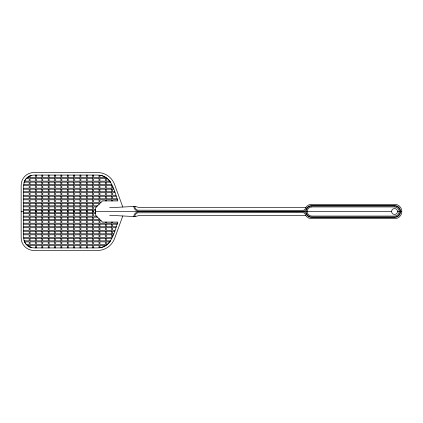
<?xml version="1.0" encoding="UTF-8"?>
<svg xmlns="http://www.w3.org/2000/svg" width="423" height="423" viewBox="0 0 423 423"><rect width="100%" height="100%" fill="white"/><g stroke="black" fill="none" stroke-linecap="round" stroke-linejoin="round"><path stroke-width="0.63" d="M24.058 182.62L23.693 185.411L23.693 237.589C23.603 243.146 28.463 248.005 34.02 247.92L97.406 247.92C111.355 248.195 114.31 232.222 117.864 222.086L102.456 222.086L95.683 215.312L95.683 207.688L102.456 200.914L117.864 200.914C114.31 190.778 111.355 174.805 97.406 175.08L34.02 175.08C29.483 175.08 25.253 178.226 24.058 182.62A10.141 10.141 0 0 1 31.228 175.45M122.781 216L114.585 238.519A18.141 18.141 0 0 1 97.539 250.458L33.856 250.458A12.706 12.706 0 0 1 21.15 237.758L21.15 185.242A12.706 12.706 0 0 1 33.856 172.542L97.539 172.542A18.141 18.141 0 0 1 114.585 184.481L122.781 207M305.845 215.519L304.856 213.43L303.413 212.653L137.829 212.79A4.145 4.145 0 0 0 134.911 215.587L135.059 216.581L139.098 215.519L305.845 215.519L306.559 216.592L308.896 218.152L311.529 218.675L394.775 218.675L397.409 218.152A7.202 7.202 0 0 0 397.409 204.848L394.775 204.325L311.529 204.325L308.896 204.848L306.559 206.408L304.856 209.57L303.413 210.347L137.829 210.21A4.145 4.145 0 0 1 134.911 207.413L135.059 206.419L139.098 207.482L305.845 207.482M109.657 207.688L135.059 206.419M24.666 181.155L29.198 181.15L29.198 178.612L26.274 178.612M27.273 177.623L29.198 177.623L29.198 176.291M107.283 178.612L106.268 178.612L106.268 181.15L109.769 181.15M24.259 182.139L29.198 182.139L29.198 184.682L23.788 184.682M110.53 182.139L106.268 182.139L106.268 184.682L111.772 184.497M23.693 185.671L29.198 185.671L29.198 188.209L23.693 188.209M113.242 188.209L112.618 188.209L112.618 186.501M23.693 189.197L29.198 189.197L29.198 191.741L23.693 191.741M113.602 189.197L112.618 189.197L112.618 191.741L114.527 191.741M23.693 192.724L29.198 192.724L29.198 195.267L23.693 195.267M114.887 192.724L112.618 192.724L112.618 195.267L115.807 195.267M23.693 196.256L29.198 196.256L29.198 198.794L23.693 198.794M116.166 196.256L112.618 196.256L112.618 198.794L117.092 198.794M23.693 199.783L29.198 199.783L29.198 202.326L23.693 202.326M117.451 199.783L112.618 199.783L112.618 200.914M101.044 202.326L99.918 202.326L99.918 199.783L105.422 199.783L105.422 200.914M23.693 203.315L29.198 203.315L29.198 205.853L23.693 205.853M97.517 205.853L93.562 205.853L93.562 203.315L99.067 203.315L99.067 204.298M23.693 206.842L29.198 206.842L29.198 209.385L23.693 209.385M96.529 206.842L93.562 206.842L93.562 209.385L95.683 209.385M23.693 210.231L29.198 210.231L29.198 212.769L23.693 212.769M95.683 210.231L93.562 210.231L93.562 212.769L95.683 212.769M21.15 211.5L23.693 211.5M29.198 211.5L30.044 211.5M35.548 211.5L36.394 211.5M41.898 211.5L42.749 211.5M48.254 211.5L49.1 211.5M54.604 211.5L55.45 211.5M60.954 211.5L61.806 211.5M67.31 211.5L68.156 211.5M73.66 211.5L74.506 211.5M80.01 211.5L80.862 211.5M86.366 211.5L87.212 211.5M92.716 211.5L93.562 211.5M95.683 211.5L391.592 211.5M397.525 211.5A2.966 2.966 0 0 1 393.078 214.07A2.966 2.966 0 0 1 393.078 208.93A2.966 2.966 0 0 1 397.525 211.5L401.85 211.5M23.693 213.615L29.198 213.615L29.198 216.158L23.693 216.158M95.683 213.615L93.562 213.615L93.562 216.158L96.529 216.158M109.657 215.312L135.059 216.581M23.693 217.147L29.198 217.147L29.198 219.685L23.693 219.685M97.517 217.147L93.562 217.147L93.562 219.685L99.067 219.685L99.067 218.702M23.693 220.674L29.198 220.674L29.198 223.217L23.693 223.217M101.044 220.674L99.918 220.674L99.918 223.217L105.422 223.217L105.422 222.086M117.451 223.217L112.618 223.217L112.618 222.086M23.693 224.206L29.198 224.206L29.198 226.744L23.693 226.744M117.092 224.206L112.618 224.206L112.618 226.744L116.166 226.744M23.693 227.733L29.198 227.733L29.198 230.276L23.693 230.276M115.807 227.733L112.618 227.733L112.618 230.276L114.887 230.276M23.693 231.259L29.198 231.259L29.198 233.803L23.693 233.803M114.527 231.259L112.618 231.259L112.618 233.803L113.602 233.803M23.693 234.791L29.198 234.791L29.198 237.329L23.693 237.329M113.242 234.791L112.618 234.791L112.618 236.499M23.788 238.318L29.198 238.318L29.198 240.861L24.259 240.861M110.53 240.861L106.268 240.861L106.268 238.318L111.772 238.503M109.769 241.85L106.268 241.85L106.268 244.388L107.283 244.388M26.274 244.388L29.198 244.388L29.198 241.85L24.666 241.845M27.273 245.377L29.198 245.377L29.198 246.709M111.772 200.914L111.772 199.783L106.268 199.783L106.268 200.914M111.772 222.086L111.772 223.217L106.268 223.217L106.268 222.086M105.422 177.322L105.422 177.623L99.918 177.623L99.918 175.339M105.422 245.678L105.422 245.377L99.918 245.377L99.918 247.661M99.067 175.249L99.067 177.623L93.562 177.623L93.562 175.08M99.067 247.751L99.067 245.377L93.562 245.377L93.562 247.92M92.716 175.08L92.716 177.623L87.212 177.623L87.212 175.08M92.716 247.92L92.716 245.377L87.212 245.377L87.212 247.92M86.366 175.08L86.366 177.623L80.862 177.623L80.862 175.08M86.366 247.92L86.366 245.377L80.862 245.377L80.862 247.92M80.01 175.08L80.01 177.623L74.506 177.623L74.506 175.08M80.01 247.92L80.01 245.377L74.506 245.377L74.506 247.92M73.66 175.08L73.66 177.623L68.156 177.623L68.156 175.08M73.66 247.92L73.66 245.377L68.156 245.377L68.156 247.92M67.31 175.08L67.31 177.623L61.806 177.623L61.806 175.08M67.31 247.92L67.31 245.377L61.806 245.377L61.806 247.92M60.954 175.08L60.954 177.623L55.45 177.623L55.45 175.08M60.954 247.92L60.954 245.377L55.45 245.377L55.45 247.92M54.604 175.08L54.604 177.623L49.1 177.623L49.1 175.08M54.604 247.92L54.604 245.377L49.1 245.377L49.1 247.92M48.254 175.08L48.254 177.623L42.749 177.623L42.749 175.08M48.254 247.92L48.254 245.377L42.749 245.377L42.749 247.92M41.898 175.08L41.898 177.623L36.394 177.623L36.394 175.08M41.898 247.92L41.898 245.377L36.394 245.377L36.394 247.92M35.548 175.08L35.548 177.623L30.044 177.623L30.044 175.942M35.548 247.92L35.548 245.377L30.044 245.377L30.044 247.058M31.228 247.55A10.141 10.141 0 0 1 24.058 240.38M133.795 216.581A5.087 5.087 0 0 1 138.876 211.717L303.566 211.717A3.389 3.389 0 0 1 306.173 213.768A5.927 5.927 0 0 0 311.651 217.427L394.648 217.427A5.927 5.927 0 0 0 400.581 211.5A5.927 5.927 0 0 0 394.648 205.573L311.651 205.573A5.927 5.927 0 0 0 306.173 209.232A3.389 3.389 0 0 1 303.566 211.283L138.876 211.283A5.087 5.087 0 0 1 133.795 206.419M110.805 240.502A15.588 15.588 0 0 1 100.69 247.582M100.69 175.418A15.588 15.588 0 0 1 110.805 182.498M311.74 206.932L309.911 207.296A4.553 4.553 0 0 0 309.911 215.704L311.74 216.068L394.559 216.068L396.393 215.704A4.553 4.553 0 0 0 396.393 207.296L394.559 206.932L311.74 206.932M35.548 178.612L30.044 178.612L30.044 181.15L35.548 181.15L35.548 178.612M41.898 178.612L36.394 178.612L36.394 181.15L41.898 181.15L41.898 178.612M48.254 178.612L42.749 178.612L42.749 181.15L48.254 181.15L48.254 178.612M54.604 178.612L49.1 178.612L49.1 181.15L54.604 181.15L54.604 178.612M60.954 178.612L55.45 178.612L55.45 181.15L60.954 181.15L60.954 178.612M67.31 178.612L61.806 178.612L61.806 181.15L67.31 181.15L67.31 178.612M73.66 178.612L68.156 178.612L68.156 181.15L73.66 181.15L73.66 178.612M80.01 178.612L74.506 178.612L74.506 181.15L80.01 181.15L80.01 178.612M86.366 178.612L80.862 178.612L80.862 181.15L86.366 181.15L86.366 178.612M92.716 178.612L87.212 178.612L87.212 181.15L92.716 181.15L92.716 178.612M99.067 178.612L93.562 178.612L93.562 181.15L99.067 181.15L99.067 178.612M105.422 178.612L99.918 178.612L99.918 181.15L105.422 181.15L105.422 178.612M35.548 182.139L30.044 182.139L30.044 184.682L35.548 184.682L35.548 182.139M41.898 182.139L36.394 182.139L36.394 184.682L41.898 184.682L41.898 182.139M48.254 182.139L42.749 182.139L42.749 184.682L48.254 184.682L48.254 182.139M54.604 182.139L49.1 182.139L49.1 184.682L54.604 184.682L54.604 182.139M60.954 182.139L55.45 182.139L55.45 184.682L60.954 184.682L60.954 182.139M67.31 182.139L61.806 182.139L61.806 184.682L67.31 184.682L67.31 182.139M73.66 182.139L68.156 182.139L68.156 184.682L73.66 184.682L73.66 182.139M80.01 182.139L74.506 182.139L74.506 184.682L80.01 184.682L80.01 182.139M86.366 182.139L80.862 182.139L80.862 184.682L86.366 184.682L86.366 182.139M92.716 182.139L87.212 182.139L87.212 184.682L92.716 184.682L92.716 182.139M99.067 182.139L93.562 182.139L93.562 184.682L99.067 184.682L99.067 182.139M105.422 182.139L99.918 182.139L99.918 184.682L105.422 184.682L105.422 182.139M35.548 185.671L30.044 185.671L30.044 188.209L35.548 188.209L35.548 185.671M41.898 185.671L36.394 185.671L36.394 188.209L41.898 188.209L41.898 185.671M48.254 185.671L42.749 185.671L42.749 188.209L48.254 188.209L48.254 185.671M54.604 185.671L49.1 185.671L49.1 188.209L54.604 188.209L54.604 185.671M60.954 185.671L55.45 185.671L55.45 188.209L60.954 188.209L60.954 185.671M67.31 185.671L61.806 185.671L61.806 188.209L67.31 188.209L67.31 185.671M73.66 185.671L68.156 185.671L68.156 188.209L73.66 188.209L73.66 185.671M80.01 185.671L74.506 185.671L74.506 188.209L80.01 188.209L80.01 185.671M86.366 185.671L80.862 185.671L80.862 188.209L86.366 188.209L86.366 185.671M92.716 185.671L87.212 185.671L87.212 188.209L92.716 188.209L92.716 185.671M99.067 185.671L93.562 185.671L93.562 188.209L99.067 188.209L99.067 185.671M105.422 185.671L99.918 185.671L99.918 188.209L105.422 188.209L105.422 185.671M111.772 185.671L106.268 185.671L106.268 188.209L111.772 188.209L111.772 185.671M35.548 189.197L30.044 189.197L30.044 191.741L35.548 191.741L35.548 189.197M41.898 189.197L36.394 189.197L36.394 191.741L41.898 191.741L41.898 189.197M48.254 189.197L42.749 189.197L42.749 191.741L48.254 191.741L48.254 189.197M54.604 189.197L49.1 189.197L49.1 191.741L54.604 191.741L54.604 189.197M60.954 189.197L55.45 189.197L55.45 191.741L60.954 191.741L60.954 189.197M67.31 189.197L61.806 189.197L61.806 191.741L67.31 191.741L67.31 189.197M73.66 189.197L68.156 189.197L68.156 191.741L73.66 191.741L73.66 189.197M80.01 189.197L74.506 189.197L74.506 191.741L80.01 191.741L80.01 189.197M86.366 189.197L80.862 189.197L80.862 191.741L86.366 191.741L86.366 189.197M92.716 189.197L87.212 189.197L87.212 191.741L92.716 191.741L92.716 189.197M99.067 189.197L93.562 189.197L93.562 191.741L99.067 191.741L99.067 189.197M105.422 189.197L99.918 189.197L99.918 191.741L105.422 191.741L105.422 189.197M111.772 189.197L106.268 189.197L106.268 191.741L111.772 191.741L111.772 189.197M35.548 192.724L30.044 192.724L30.044 195.267L35.548 195.267L35.548 192.724M41.898 192.724L36.394 192.724L36.394 195.267L41.898 195.267L41.898 192.724M48.254 192.724L42.749 192.724L42.749 195.267L48.254 195.267L48.254 192.724M54.604 192.724L49.1 192.724L49.1 195.267L54.604 195.267L54.604 192.724M60.954 192.724L55.45 192.724L55.45 195.267L60.954 195.267L60.954 192.724M67.31 192.724L61.806 192.724L61.806 195.267L67.31 195.267L67.31 192.724M73.66 192.724L68.156 192.724L68.156 195.267L73.66 195.267L73.66 192.724M80.01 192.724L74.506 192.724L74.506 195.267L80.01 195.267L80.01 192.724M86.366 192.724L80.862 192.724L80.862 195.267L86.366 195.267L86.366 192.724M92.716 192.724L87.212 192.724L87.212 195.267L92.716 195.267L92.716 192.724M99.067 192.724L93.562 192.724L93.562 195.267L99.067 195.267L99.067 192.724M105.422 192.724L99.918 192.724L99.918 195.267L105.422 195.267L105.422 192.724M111.772 192.724L106.268 192.724L106.268 195.267L111.772 195.267L111.772 192.724M35.548 196.256L30.044 196.256L30.044 198.794L35.548 198.794L35.548 196.256M41.898 196.256L36.394 196.256L36.394 198.794L41.898 198.794L41.898 196.256M48.254 196.256L42.749 196.256L42.749 198.794L48.254 198.794L48.254 196.256M54.604 196.256L49.1 196.256L49.1 198.794L54.604 198.794L54.604 196.256M60.954 196.256L55.45 196.256L55.45 198.794L60.954 198.794L60.954 196.256M67.31 196.256L61.806 196.256L61.806 198.794L67.31 198.794L67.31 196.256M73.66 196.256L68.156 196.256L68.156 198.794L73.66 198.794L73.66 196.256M80.01 196.256L74.506 196.256L74.506 198.794L80.01 198.794L80.01 196.256M86.366 196.256L80.862 196.256L80.862 198.794L86.366 198.794L86.366 196.256M92.716 196.256L87.212 196.256L87.212 198.794L92.716 198.794L92.716 196.256M99.067 196.256L93.562 196.256L93.562 198.794L99.067 198.794L99.067 196.256M105.422 196.256L99.918 196.256L99.918 198.794L105.422 198.794L105.422 196.256M111.772 196.256L106.268 196.256L106.268 198.794L111.772 198.794L111.772 196.256M35.548 199.783L30.044 199.783L30.044 202.326L35.548 202.326L35.548 199.783M41.898 199.783L36.394 199.783L36.394 202.326L41.898 202.326L41.898 199.783M48.254 199.783L42.749 199.783L42.749 202.326L48.254 202.326L48.254 199.783M54.604 199.783L49.1 199.783L49.1 202.326L54.604 202.326L54.604 199.783M60.954 199.783L55.45 199.783L55.45 202.326L60.954 202.326L60.954 199.783M67.31 199.783L61.806 199.783L61.806 202.326L67.31 202.326L67.31 199.783M73.66 199.783L68.156 199.783L68.156 202.326L73.66 202.326L73.66 199.783M80.01 199.783L74.506 199.783L74.506 202.326L80.01 202.326L80.01 199.783M86.366 199.783L80.862 199.783L80.862 202.326L86.366 202.326L86.366 199.783M92.716 199.783L87.212 199.783L87.212 202.326L92.716 202.326L92.716 199.783M99.067 199.783L93.562 199.783L93.562 202.326L99.067 202.326L99.067 199.783M35.548 203.315L30.044 203.315L30.044 205.853L35.548 205.853L35.548 203.315M41.898 203.315L36.394 203.315L36.394 205.853L41.898 205.853L41.898 203.315M48.254 203.315L42.749 203.315L42.749 205.853L48.254 205.853L48.254 203.315M54.604 203.315L49.1 203.315L49.1 205.853L54.604 205.853L54.604 203.315M60.954 203.315L55.45 203.315L55.45 205.853L60.954 205.853L60.954 203.315M67.31 203.315L61.806 203.315L61.806 205.853L67.31 205.853L67.31 203.315M73.66 203.315L68.156 203.315L68.156 205.853L73.66 205.853L73.66 203.315M80.01 203.315L74.506 203.315L74.506 205.853L80.01 205.853L80.01 203.315M86.366 203.315L80.862 203.315L80.862 205.853L86.366 205.853L86.366 203.315M92.716 203.315L87.212 203.315L87.212 205.853L92.716 205.853L92.716 203.315M394.648 205.996L311.651 205.996A5.504 5.504 0 0 0 306.146 211.5A5.504 5.504 0 0 0 311.651 217.004L394.648 217.004A5.504 5.504 0 0 0 400.158 211.5A5.504 5.504 0 0 0 394.648 205.996M35.548 206.842L30.044 206.842L30.044 209.385L35.548 209.385L35.548 206.842M41.898 206.842L36.394 206.842L36.394 209.385L41.898 209.385L41.898 206.842M48.254 206.842L42.749 206.842L42.749 209.385L48.254 209.385L48.254 206.842M54.604 206.842L49.1 206.842L49.1 209.385L54.604 209.385L54.604 206.842M60.954 206.842L55.45 206.842L55.45 209.385L60.954 209.385L60.954 206.842M67.31 206.842L61.806 206.842L61.806 209.385L67.31 209.385L67.31 206.842M73.66 206.842L68.156 206.842L68.156 209.385L73.66 209.385L73.66 206.842M80.01 206.842L74.506 206.842L74.506 209.385L80.01 209.385L80.01 206.842M86.366 206.842L80.862 206.842L80.862 209.385L86.366 209.385L86.366 206.842M92.716 206.842L87.212 206.842L87.212 209.385L92.716 209.385L92.716 206.842M35.548 210.231L30.044 210.231L30.044 212.769L35.548 212.769L35.548 210.231M41.898 210.231L36.394 210.231L36.394 212.769L41.898 212.769L41.898 210.231M48.254 210.231L42.749 210.231L42.749 212.769L48.254 212.769L48.254 210.231M54.604 210.231L49.1 210.231L49.1 212.769L54.604 212.769L54.604 210.231M60.954 210.231L55.45 210.231L55.45 212.769L60.954 212.769L60.954 210.231M67.31 210.231L61.806 210.231L61.806 212.769L67.31 212.769L67.31 210.231M73.66 210.231L68.156 210.231L68.156 212.769L73.66 212.769L73.66 210.231M80.01 210.231L74.506 210.231L74.506 212.769L80.01 212.769L80.01 210.231M86.366 210.231L80.862 210.231L80.862 212.769L86.366 212.769L86.366 210.231M92.716 210.231L87.212 210.231L87.212 212.769L92.716 212.769L92.716 210.231M35.548 213.615L30.044 213.615L30.044 216.158L35.548 216.158L35.548 213.615M41.898 213.615L36.394 213.615L36.394 216.158L41.898 216.158L41.898 213.615M48.254 213.615L42.749 213.615L42.749 216.158L48.254 216.158L48.254 213.615M54.604 213.615L49.1 213.615L49.1 216.158L54.604 216.158L54.604 213.615M60.954 213.615L55.45 213.615L55.45 216.158L60.954 216.158L60.954 213.615M67.31 213.615L61.806 213.615L61.806 216.158L67.31 216.158L67.31 213.615M73.66 213.615L68.156 213.615L68.156 216.158L73.66 216.158L73.66 213.615M80.01 213.615L74.506 213.615L74.506 216.158L80.01 216.158L80.01 213.615M86.366 213.615L80.862 213.615L80.862 216.158L86.366 216.158L86.366 213.615M92.716 213.615L87.212 213.615L87.212 216.158L92.716 216.158L92.716 213.615M35.548 217.147L30.044 217.147L30.044 219.685L35.548 219.685L35.548 217.147M41.898 217.147L36.394 217.147L36.394 219.685L41.898 219.685L41.898 217.147M48.254 217.147L42.749 217.147L42.749 219.685L48.254 219.685L48.254 217.147M54.604 217.147L49.1 217.147L49.1 219.685L54.604 219.685L54.604 217.147M60.954 217.147L55.45 217.147L55.45 219.685L60.954 219.685L60.954 217.147M67.31 217.147L61.806 217.147L61.806 219.685L67.31 219.685L67.31 217.147M73.66 217.147L68.156 217.147L68.156 219.685L73.66 219.685L73.66 217.147M80.01 217.147L74.506 217.147L74.506 219.685L80.01 219.685L80.01 217.147M86.366 217.147L80.862 217.147L80.862 219.685L86.366 219.685L86.366 217.147M92.716 217.147L87.212 217.147L87.212 219.685L92.716 219.685L92.716 217.147M35.548 220.674L30.044 220.674L30.044 223.217L35.548 223.217L35.548 220.674M41.898 220.674L36.394 220.674L36.394 223.217L41.898 223.217L41.898 220.674M48.254 220.674L42.749 220.674L42.749 223.217L48.254 223.217L48.254 220.674M54.604 220.674L49.1 220.674L49.1 223.217L54.604 223.217L54.604 220.674M60.954 220.674L55.45 220.674L55.45 223.217L60.954 223.217L60.954 220.674M67.31 220.674L61.806 220.674L61.806 223.217L67.31 223.217L67.31 220.674M73.66 220.674L68.156 220.674L68.156 223.217L73.66 223.217L73.66 220.674M80.01 220.674L74.506 220.674L74.506 223.217L80.01 223.217L80.01 220.674M86.366 220.674L80.862 220.674L80.862 223.217L86.366 223.217L86.366 220.674M92.716 220.674L87.212 220.674L87.212 223.217L92.716 223.217L92.716 220.674M99.067 220.674L93.562 220.674L93.562 223.217L99.067 223.217L99.067 220.674M35.548 224.206L30.044 224.206L30.044 226.744L35.548 226.744L35.548 224.206M41.898 224.206L36.394 224.206L36.394 226.744L41.898 226.744L41.898 224.206M48.254 224.206L42.749 224.206L42.749 226.744L48.254 226.744L48.254 224.206M54.604 224.206L49.1 224.206L49.1 226.744L54.604 226.744L54.604 224.206M60.954 224.206L55.45 224.206L55.45 226.744L60.954 226.744L60.954 224.206M67.31 224.206L61.806 224.206L61.806 226.744L67.31 226.744L67.31 224.206M73.66 224.206L68.156 224.206L68.156 226.744L73.66 226.744L73.66 224.206M80.01 224.206L74.506 224.206L74.506 226.744L80.01 226.744L80.01 224.206M86.366 224.206L80.862 224.206L80.862 226.744L86.366 226.744L86.366 224.206M92.716 224.206L87.212 224.206L87.212 226.744L92.716 226.744L92.716 224.206M99.067 224.206L93.562 224.206L93.562 226.744L99.067 226.744L99.067 224.206M105.422 224.206L99.918 224.206L99.918 226.744L105.422 226.744L105.422 224.206M111.772 224.206L106.268 224.206L106.268 226.744L111.772 226.744L111.772 224.206M35.548 227.733L30.044 227.733L30.044 230.276L35.548 230.276L35.548 227.733M41.898 227.733L36.394 227.733L36.394 230.276L41.898 230.276L41.898 227.733M48.254 227.733L42.749 227.733L42.749 230.276L48.254 230.276L48.254 227.733M54.604 227.733L49.1 227.733L49.1 230.276L54.604 230.276L54.604 227.733M60.954 227.733L55.45 227.733L55.45 230.276L60.954 230.276L60.954 227.733M67.31 227.733L61.806 227.733L61.806 230.276L67.31 230.276L67.31 227.733M73.66 227.733L68.156 227.733L68.156 230.276L73.66 230.276L73.66 227.733M80.01 227.733L74.506 227.733L74.506 230.276L80.01 230.276L80.01 227.733M86.366 227.733L80.862 227.733L80.862 230.276L86.366 230.276L86.366 227.733M92.716 227.733L87.212 227.733L87.212 230.276L92.716 230.276L92.716 227.733M99.067 227.733L93.562 227.733L93.562 230.276L99.067 230.276L99.067 227.733M105.422 227.733L99.918 227.733L99.918 230.276L105.422 230.276L105.422 227.733M111.772 227.733L106.268 227.733L106.268 230.276L111.772 230.276L111.772 227.733M35.548 231.259L30.044 231.259L30.044 233.803L35.548 233.803L35.548 231.259M41.898 231.259L36.394 231.259L36.394 233.803L41.898 233.803L41.898 231.259M48.254 231.259L42.749 231.259L42.749 233.803L48.254 233.803L48.254 231.259M54.604 231.259L49.1 231.259L49.1 233.803L54.604 233.803L54.604 231.259M60.954 231.259L55.45 231.259L55.45 233.803L60.954 233.803L60.954 231.259M67.31 231.259L61.806 231.259L61.806 233.803L67.31 233.803L67.31 231.259M73.66 231.259L68.156 231.259L68.156 233.803L73.66 233.803L73.66 231.259M80.01 231.259L74.506 231.259L74.506 233.803L80.01 233.803L80.01 231.259M86.366 231.259L80.862 231.259L80.862 233.803L86.366 233.803L86.366 231.259M92.716 231.259L87.212 231.259L87.212 233.803L92.716 233.803L92.716 231.259M99.067 231.259L93.562 231.259L93.562 233.803L99.067 233.803L99.067 231.259M105.422 231.259L99.918 231.259L99.918 233.803L105.422 233.803L105.422 231.259M111.772 231.259L106.268 231.259L106.268 233.803L111.772 233.803L111.772 231.259M35.548 234.791L30.044 234.791L30.044 237.329L35.548 237.329L35.548 234.791M41.898 234.791L36.394 234.791L36.394 237.329L41.898 237.329L41.898 234.791M48.254 234.791L42.749 234.791L42.749 237.329L48.254 237.329L48.254 234.791M54.604 234.791L49.1 234.791L49.1 237.329L54.604 237.329L54.604 234.791M60.954 234.791L55.45 234.791L55.45 237.329L60.954 237.329L60.954 234.791M67.31 234.791L61.806 234.791L61.806 237.329L67.31 237.329L67.31 234.791M73.66 234.791L68.156 234.791L68.156 237.329L73.66 237.329L73.66 234.791M80.01 234.791L74.506 234.791L74.506 237.329L80.01 237.329L80.01 234.791M86.366 234.791L80.862 234.791L80.862 237.329L86.366 237.329L86.366 234.791M92.716 234.791L87.212 234.791L87.212 237.329L92.716 237.329L92.716 234.791M99.067 234.791L93.562 234.791L93.562 237.329L99.067 237.329L99.067 234.791M105.422 234.791L99.918 234.791L99.918 237.329L105.422 237.329L105.422 234.791M111.772 234.791L106.268 234.791L106.268 237.329L111.772 237.329L111.772 234.791M35.548 238.318L30.044 238.318L30.044 240.861L35.548 240.861L35.548 238.318M41.898 238.318L36.394 238.318L36.394 240.861L41.898 240.861L41.898 238.318M48.254 238.318L42.749 238.318L42.749 240.861L48.254 240.861L48.254 238.318M54.604 238.318L49.1 238.318L49.1 240.861L54.604 240.861L54.604 238.318M60.954 238.318L55.45 238.318L55.45 240.861L60.954 240.861L60.954 238.318M67.31 238.318L61.806 238.318L61.806 240.861L67.31 240.861L67.31 238.318M73.66 238.318L68.156 238.318L68.156 240.861L73.66 240.861L73.66 238.318M80.01 238.318L74.506 238.318L74.506 240.861L80.01 240.861L80.01 238.318M86.366 238.318L80.862 238.318L80.862 240.861L86.366 240.861L86.366 238.318M92.716 238.318L87.212 238.318L87.212 240.861L92.716 240.861L92.716 238.318M99.067 238.318L93.562 238.318L93.562 240.861L99.067 240.861L99.067 238.318M105.422 238.318L99.918 238.318L99.918 240.861L105.422 240.861L105.422 238.318M35.548 241.85L30.044 241.85L30.044 244.388L35.548 244.388L35.548 241.85M41.898 241.85L36.394 241.85L36.394 244.388L41.898 244.388L41.898 241.85M48.254 241.85L42.749 241.85L42.749 244.388L48.254 244.388L48.254 241.85M54.604 241.85L49.1 241.85L49.1 244.388L54.604 244.388L54.604 241.85M60.954 241.85L55.45 241.85L55.45 244.388L60.954 244.388L60.954 241.85M67.31 241.85L61.806 241.85L61.806 244.388L67.31 244.388L67.31 241.85M73.66 241.85L68.156 241.85L68.156 244.388L73.66 244.388L73.66 241.85M80.01 241.85L74.506 241.85L74.506 244.388L80.01 244.388L80.01 241.85M86.366 241.85L80.862 241.85L80.862 244.388L86.366 244.388L86.366 241.85M92.716 241.85L87.212 241.85L87.212 244.388L92.716 244.388L92.716 241.85M99.067 241.85L93.562 241.85L93.562 244.388L99.067 244.388L99.067 241.85M105.422 241.85L99.918 241.85L99.918 244.388L105.422 244.388L105.422 241.85"/></g></svg>
